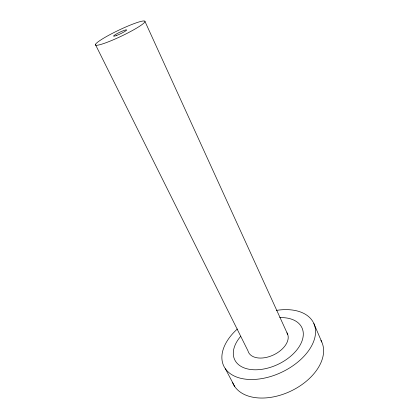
<?xml version="1.0" encoding="UTF-8"?>
<svg xmlns="http://www.w3.org/2000/svg" width="419" height="419" viewBox="0 0 419 419"><rect width="100%" height="100%" fill="white"/><g stroke="black" fill="none" stroke-linecap="round" stroke-linejoin="round"><path stroke-width="0.63" d="M225.37 368.767L234.776 386.632M95.396 44.487L247.948 350.787A21.568 13.209 -25.5 0 0 273.225 355.076A21.568 13.209 -25.5 0 0 286.926 332.806M144.984 21.458A27.46 3.258 -25.5 0 1 107.955 41.984A27.46 3.258 -25.5 0 1 107.547 35.94A27.46 3.258 -25.5 0 1 144.984 21.458L287.696 334.352M313.857 323.536L321.787 342.014M279.772 317.618A37.233 22.825 -25.5 0 1 299.941 345.403A37.233 22.825 -25.5 0 1 249.965 369.401A37.233 22.825 -25.5 0 1 240.626 336.415M320.938 340.322A49.013 31.488 -25.5 0 1 291.074 390.99A49.013 31.488 -25.5 0 1 232.645 382.715M276.283 310.416A49.809 30.566 -25.5 0 1 312.082 344.968A49.809 30.566 -25.5 0 1 241.779 378.535A49.809 30.566 -25.5 0 1 237.364 329.004M116.76 35.395A7.17 0.848 -25.5 0 0 126.596 30A7.17 0.848 -25.5 0 0 116.98 33.661A7.17 0.848 -25.5 0 0 116.76 35.395"/></g></svg>
